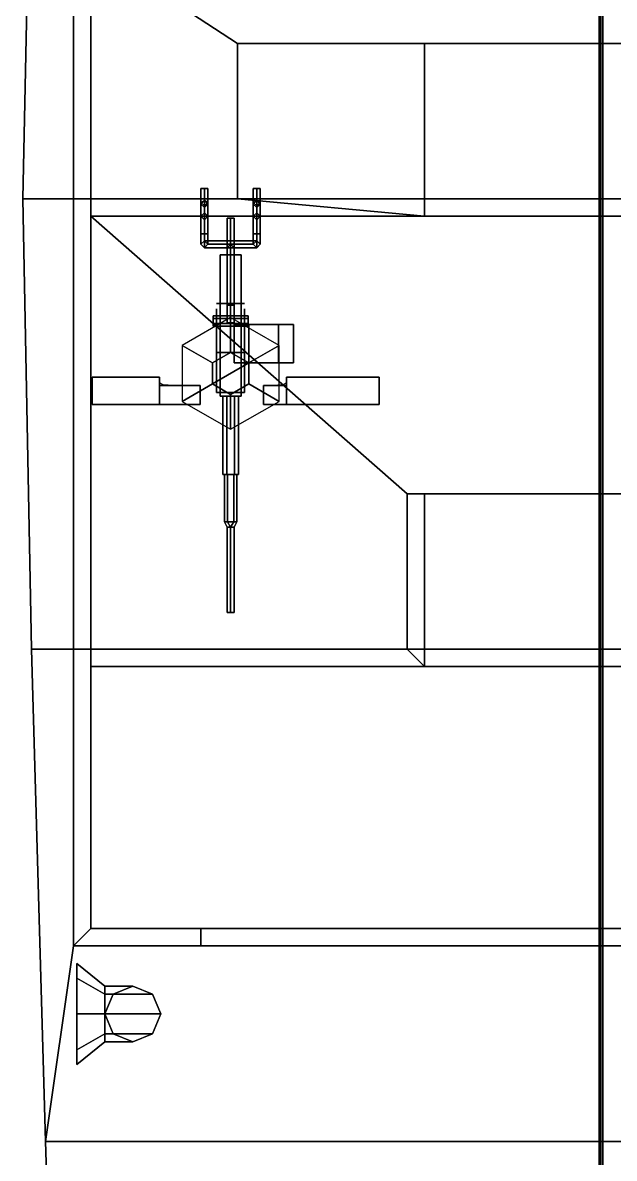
# Model space of a CAD drawing. Header units: millimetres. Extents: x -3.3 to 3.3, y -16.4 to 28.9.
# Drawn here: x -3.31 to 0.08, y -7.01 to -0.5 of the extents above; entities that cross this region are included whole.
import ezdxf

# ---------------------------------------------------------------- set-up
doc = ezdxf.new("R2010")
doc.units = ezdxf.units.MM
for name, color, linetype in [('0_2', 7, 'Continuous'), ('gun', 1, 'Continuous'), ('sleeve', 5, 'Continuous'), ('superstructure', 3, 'Continuous'), ('turret', 2, 'Continuous')]:
    doc.layers.add(name, color=color, linetype=linetype)

msp = doc.modelspace()

# ---------------------------------------------------------------- linework, layer by layer
for points in [[(-3.24, 1.8, 2.38), (-3.31, -1.51, 2.36), (-3.02, -1.51, 2.36), (-3.02, 0.82, 2.3741)], [(3.31, -1.51), (0, -1.51, -0.85), (0, 1.8, -0.81), (3.24, 1.8)], [(0, 1.6, 6.94), (-0.01, 1.6, 6.93), (-0.01, -9.58, 5.18), (0, -9.58, 5.19)], [(-0.01, 1.6, 6.93), (0, 1.6, 6.92), (0, -9.58, 5.17), (-0.01, -9.58, 5.18)], [(0.01, 1.6, 6.93), (0, 1.6, 6.94), (0, -9.58, 5.19), (0.01, -9.58, 5.18)], [(0, 1.6, 6.92), (0.01, 1.6, 6.93), (0.01, -9.58, 5.18), (0, -9.58, 5.17)], [(-3.31, -1.51, 2.36), (-3.26, -4.09, 2.32), (-3.02, -4.09, 2.32), (-3.02, -1.51, 2.36)], [(3.26, -4.09), (0, -4.09, -0.93), (0, -1.51, -0.85), (3.31, -1.51)], [(-2.2239, -2.45, 3.58), (-2.12, -2.39, 3.58), (-2.12, -2.19, 2.34), (-2.3971, -2.35, 2.34)], [(-2.12, -2.39, 3.58), (-2.0161, -2.45, 3.58), (-1.8429, -2.35, 2.34), (-2.12, -2.19, 2.34)], [(-2.2239, -2.57, 3.58), (-2.2239, -2.45, 3.58), (-2.3971, -2.35, 2.34), (-2.3971, -2.67, 2.34)], [(-2.0161, -2.45, 3.58), (-2.0161, -2.57, 3.58), (-1.8429, -2.67, 2.34), (-1.8429, -2.35, 2.34)], [(-2.12, -2.63, 3.58), (-2.2239, -2.57, 3.58), (-2.3971, -2.67, 2.34), (-2.12, -2.83, 2.34)], [(-2.0161, -2.57, 3.58), (-2.12, -2.63, 3.58), (-2.12, -2.83, 2.34), (-1.8429, -2.67, 2.34)], [(-3.26, -4.09, 2.32), (-3.18, -6.91, 2.29), (-3.02, -5.79, 2.3019), (-3.02, -4.09, 2.32)], [(3.18, -6.91), (0, -6.91, -0.97), (0, -4.09, -0.93), (3.26, -4.09)], [(-3.02, -5.79, 2.3019), (-3.18, -6.91, 2.29), (3.18, -6.91, 2.29), (3.02, -5.79, 2.3019)], [(-3, -5.89, 3.24), (-3, -5.9749, 3.4451), (-2.84, -6.0669, 3.3531), (-2.84, -6.02, 3.24)], [(-3, -5.9749, 3.0349), (-3, -5.89, 3.24), (-2.84, -6.02, 3.24), (-2.84, -6.0669, 3.1269)], [(-3, -6.3851, 3.0349), (-3, -5.89, 3.24), (-3, -5.9749, 3.0349), (-3, -6.18, 2.95)], [(-3, -6.47, 3.24), (-3, -5.9749, 3.4451), (-3, -5.89, 3.24), (-3, -6.3851, 3.0349)], [(-3, -5.9749, 3.4451), (-3, -6.18, 3.53), (-2.84, -6.18, 3.4), (-2.84, -6.0669, 3.3531)], [(-3, -6.18, 2.95), (-3, -5.9749, 3.0349), (-2.84, -6.0669, 3.1269), (-2.84, -6.18, 3.08)], [(-3, -6.3851, 3.4451), (-3, -6.18, 3.53), (-3, -5.9749, 3.4451), (-3, -6.47, 3.24)], [(-2.68, -6.02, 3.08), (-2.7931, -6.0669, 3.08), (-2.84, -6.0669, 3.1269), (-2.84, -6.02, 3.24)], [(-2.5669, -6.0669, 3.08), (-2.68, -6.02, 3.08), (-2.84, -6.02, 3.24), (-2.84, -6.0669, 3.3531)], [(-2.68, -6.02, 2.29), (-2.7931, -6.0669, 2.29), (-2.7931, -6.0669, 3.08), (-2.68, -6.02, 3.08)], [(-2.5669, -6.0669, 2.29), (-2.68, -6.02, 2.29), (-2.68, -6.02, 3.08), (-2.5669, -6.0669, 3.08)], [(-2.7931, -6.0669, 2.29), (-2.84, -6.18, 2.29), (-2.84, -6.18, 3.08), (-2.7931, -6.0669, 3.08)], [(-2.7931, -6.0669, 3.08), (-2.84, -6.18, 3.08), (-2.84, -6.18, 3.08), (-2.84, -6.0669, 3.1269)], [(-2.52, -6.18, 3.08), (-2.5669, -6.0669, 3.08), (-2.84, -6.0669, 3.3531), (-2.84, -6.18, 3.4)], [(-2.52, -6.18, 2.29), (-2.5669, -6.0669, 2.29), (-2.5669, -6.0669, 3.08), (-2.52, -6.18, 3.08)], [(-3, -6.18, 3.53), (-3, -6.3851, 3.4451), (-2.84, -6.2931, 3.3531), (-2.84, -6.18, 3.4)], [(-3, -6.3851, 3.0349), (-3, -6.18, 2.95), (-2.84, -6.18, 3.08), (-2.84, -6.2931, 3.1269)], [(-2.84, -6.18, 2.29), (-2.7931, -6.2931, 2.29), (-2.7931, -6.2931, 3.08), (-2.84, -6.18, 3.08)], [(-2.84, -6.18, 3.08), (-2.7931, -6.2931, 3.08), (-2.84, -6.2931, 3.1269), (-2.84, -6.18, 3.08)], [(-2.5669, -6.2931, 3.08), (-2.52, -6.18, 3.08), (-2.84, -6.18, 3.4), (-2.84, -6.2931, 3.3531)], [(-2.5669, -6.2931, 2.29), (-2.52, -6.18, 2.29), (-2.52, -6.18, 3.08), (-2.5669, -6.2931, 3.08)], [(-3, -6.3851, 3.4451), (-3, -6.47, 3.24), (-2.84, -6.34, 3.24), (-2.84, -6.2931, 3.3531)], [(-3, -6.47, 3.24), (-3, -6.3851, 3.0349), (-2.84, -6.2931, 3.1269), (-2.84, -6.34, 3.24)], [(-2.7931, -6.2931, 3.08), (-2.68, -6.34, 3.08), (-2.84, -6.34, 3.24), (-2.84, -6.2931, 3.1269)], [(-2.68, -6.34, 3.08), (-2.5669, -6.2931, 3.08), (-2.84, -6.2931, 3.3531), (-2.84, -6.34, 3.24)], [(-2.7931, -6.2931, 2.29), (-2.68, -6.34, 2.29), (-2.68, -6.34, 3.08), (-2.7931, -6.2931, 3.08)], [(-2.68, -6.34, 2.29), (-2.5669, -6.2931, 2.29), (-2.5669, -6.2931, 3.08), (-2.68, -6.34, 3.08)], [(-3.18, -6.91, 2.29), (-3.06, -10.71, 2.24), (3.06, -10.71, 2.24), (3.18, -6.91, 2.29)], [(3.06, -10.71), (0, -10.71, -1.02), (0, -6.91, -0.97), (3.18, -6.91)]]:
    msp.add_3dface(points)
at = {"layer": '0_2'}
for points in [[(-3.31, -1.51), (0, -1.51, -0.85), (0, 1.8, -0.81), (-3.24, 1.8)], [(-3.31, -1.51, 2.36), (-3.31, -1.51), (-3.24, 1.8), (-3.24, 1.8, 2.38)], [(-3.26, -4.09), (0, -4.09, -0.93), (0, -1.51, -0.85), (-3.31, -1.51)], [(-3.26, -4.09, 2.32), (-3.26, -4.09), (-3.31, -1.51), (-3.31, -1.51, 2.36)], [(-3.18, -6.91), (0, -6.91, -0.97), (0, -4.09, -0.93), (-3.26, -4.09)], [(-3.18, -6.91, 2.29), (-3.18, -6.91), (-3.26, -4.09), (-3.26, -4.09, 2.32)], [(-3.06, -10.71), (0, -10.71, -1.02), (0, -6.91, -0.97), (-3.18, -6.91)], [(-3.06, -10.71, 2.24), (-3.06, -10.71), (-3.18, -6.91), (-3.18, -6.91, 2.29)]]:
    msp.add_3dface(points, dxfattribs=at)
at = {"layer": 'gun'}
for points in [[(-2.12, -3.88, 3.79), (-2.14, -3.88, 3.81), (-2.14, -3.39, 3.81), (-2.12, -3.39, 3.79)], [(-2.14, -3.88, 3.81), (-2.12, -3.88, 3.83), (-2.12, -3.39, 3.83), (-2.14, -3.39, 3.81)], [(-2.1, -3.88, 3.81), (-2.12, -3.88, 3.79), (-2.12, -3.39, 3.79), (-2.1, -3.39, 3.81)], [(-2.12, -3.88, 3.83), (-2.1, -3.88, 3.81), (-2.1, -3.39, 3.81), (-2.12, -3.39, 3.83)], [(-2.14, -3.88, 3.81), (-2.12, -3.88, 3.79), (-2.1, -3.88, 3.81), (-2.12, -3.88, 3.83)]]:
    msp.add_3dface(points, dxfattribs=at)
at = {"layer": 'sleeve'}
for points in [[(-2.27, -1.45, 4.06), (-2.29, -1.45, 4.08), (-2.27, -1.45, 4.1), (-2.25, -1.45, 4.08)], [(-2.27, -1.45, 4.1), (-2.29, -1.45, 4.08), (-2.29, -1.54, 4.08), (-2.27, -1.56, 4.1)], [(-2.29, -1.45, 4.08), (-2.27, -1.45, 4.06), (-2.27, -1.52, 4.06), (-2.29, -1.54, 4.08)], [(-2.25, -1.45, 4.08), (-2.27, -1.45, 4.1), (-2.27, -1.56, 4.1), (-2.25, -1.54, 4.08)], [(-2.27, -1.45, 4.06), (-2.25, -1.45, 4.08), (-2.25, -1.54, 4.08), (-2.27, -1.52, 4.06)], [(-1.97, -1.45, 4.1), (-1.99, -1.45, 4.08), (-1.99, -1.54, 4.08), (-1.97, -1.56, 4.1)], [(-1.99, -1.45, 4.08), (-1.97, -1.45, 4.06), (-1.97, -1.52, 4.06), (-1.99, -1.54, 4.08)], [(-1.97, -1.45, 4.06), (-1.99, -1.45, 4.08), (-1.97, -1.45, 4.1), (-1.95, -1.45, 4.08)], [(-1.95, -1.45, 4.08), (-1.97, -1.45, 4.1), (-1.97, -1.56, 4.1), (-1.95, -1.54, 4.08)], [(-1.97, -1.45, 4.06), (-1.95, -1.45, 4.08), (-1.95, -1.54, 4.08), (-1.97, -1.52, 4.06)], [(-2.27, -1.59, 4.01), (-2.29, -1.61, 4.03), (-2.29, -1.54, 4.08), (-2.27, -1.52, 4.06)], [(-2.27, -1.52, 3.89), (-2.29, -1.53, 3.87), (-2.29, -1.61, 3.92), (-2.27, -1.59, 3.94)], [(-2.27, -1.55, 3.84), (-2.29, -1.53, 3.87), (-2.27, -1.52, 3.89), (-2.25, -1.53, 3.87)], [(-2.29, -1.53, 3.87), (-2.27, -1.55, 3.84), (-2.27, -1.63, 3.9), (-2.29, -1.61, 3.92)], [(-2.29, -1.61, 4.03), (-2.27, -1.63, 4.05), (-2.27, -1.56, 4.1), (-2.29, -1.54, 4.08)], [(-2.25, -1.61, 4.03), (-2.27, -1.59, 4.01), (-2.27, -1.52, 4.06), (-2.25, -1.54, 4.08)], [(-2.25, -1.53, 3.87), (-2.27, -1.52, 3.89), (-2.27, -1.59, 3.94), (-2.25, -1.61, 3.92)], [(-2.27, -1.55, 3.84), (-2.25, -1.53, 3.87), (-2.25, -1.61, 3.92), (-2.27, -1.63, 3.9)], [(-2.27, -1.63, 4.05), (-2.25, -1.61, 4.03), (-2.25, -1.54, 4.08), (-2.27, -1.56, 4.1)], [(-1.97, -1.59, 4.01), (-1.99, -1.61, 4.03), (-1.99, -1.54, 4.08), (-1.97, -1.52, 4.06)], [(-1.97, -1.52, 3.89), (-1.99, -1.53, 3.87), (-1.99, -1.61, 3.92), (-1.97, -1.59, 3.94)], [(-1.97, -1.55, 3.84), (-1.99, -1.53, 3.87), (-1.97, -1.52, 3.89), (-1.95, -1.53, 3.87)], [(-1.99, -1.53, 3.87), (-1.97, -1.55, 3.84), (-1.97, -1.63, 3.9), (-1.99, -1.61, 3.92)], [(-1.99, -1.61, 4.03), (-1.97, -1.63, 4.05), (-1.97, -1.56, 4.1), (-1.99, -1.54, 4.08)], [(-1.95, -1.61, 4.03), (-1.97, -1.59, 4.01), (-1.97, -1.52, 4.06), (-1.95, -1.54, 4.08)], [(-1.95, -1.53, 3.87), (-1.97, -1.52, 3.89), (-1.97, -1.59, 3.94), (-1.95, -1.61, 3.92)], [(-1.97, -1.55, 3.84), (-1.95, -1.53, 3.87), (-1.95, -1.61, 3.92), (-1.97, -1.63, 3.9)], [(-1.97, -1.63, 4.05), (-1.95, -1.61, 4.03), (-1.95, -1.54, 4.08), (-1.97, -1.56, 4.1)], [(-2.27, -1.59, 3.94), (-2.29, -1.61, 3.92), (-2.29, -1.61, 4.03), (-2.27, -1.59, 4.01)], [(-2.29, -1.61, 3.92), (-2.27, -1.63, 3.9), (-2.27, -1.63, 4.05), (-2.29, -1.61, 4.03)], [(-2.27, -1.71, 3.96), (-2.29, -1.71, 3.98), (-2.29, -1.61, 3.98), (-2.27, -1.63, 3.96)], [(-2.29, -1.71, 3.98), (-2.27, -1.71, 4), (-2.27, -1.63, 4), (-2.29, -1.61, 3.98)], [(-2.25, -1.61, 3.92), (-2.27, -1.59, 3.94), (-2.27, -1.59, 4.01), (-2.25, -1.61, 4.03)], [(-2.27, -1.63, 3.9), (-2.25, -1.61, 3.92), (-2.25, -1.61, 4.03), (-2.27, -1.63, 4.05)], [(-2.25, -1.71, 3.98), (-2.27, -1.71, 3.96), (-2.27, -1.63, 3.96), (-2.25, -1.61, 3.98)], [(-2.27, -1.71, 4), (-2.25, -1.71, 3.98), (-2.25, -1.61, 3.98), (-2.27, -1.63, 4)], [(-2.12, -1.62, 4.15), (-2.1, -1.62, 4.13), (-2.12, -1.62, 4.11), (-2.14, -1.62, 4.13)], [(-2.12, -2.12, 4.11), (-2.14, -2.12, 4.13), (-2.14, -1.62, 4.13), (-2.12, -1.62, 4.11)], [(-2.14, -2.12, 4.13), (-2.12, -2.12, 4.15), (-2.12, -1.62, 4.15), (-2.14, -1.62, 4.13)], [(-2.1, -2.12, 4.13), (-2.12, -2.12, 4.11), (-2.12, -1.62, 4.11), (-2.1, -1.62, 4.13)], [(-2.12, -2.12, 4.15), (-2.1, -2.12, 4.13), (-2.1, -1.62, 4.13), (-2.12, -1.62, 4.15)], [(-1.97, -1.59, 3.94), (-1.99, -1.61, 3.92), (-1.99, -1.61, 4.03), (-1.97, -1.59, 4.01)], [(-1.99, -1.61, 3.92), (-1.97, -1.63, 3.9), (-1.97, -1.63, 4.05), (-1.99, -1.61, 4.03)], [(-1.97, -1.71, 3.96), (-1.99, -1.71, 3.98), (-1.99, -1.61, 3.98), (-1.97, -1.63, 3.96)], [(-1.99, -1.71, 3.98), (-1.97, -1.71, 4), (-1.97, -1.63, 4), (-1.99, -1.61, 3.98)], [(-1.95, -1.61, 3.92), (-1.97, -1.59, 3.94), (-1.97, -1.59, 4.01), (-1.95, -1.61, 4.03)], [(-1.97, -1.63, 3.9), (-1.95, -1.61, 3.92), (-1.95, -1.61, 4.03), (-1.97, -1.63, 4.05)], [(-1.95, -1.71, 3.98), (-1.97, -1.71, 3.96), (-1.97, -1.63, 3.96), (-1.95, -1.61, 3.98)], [(-1.97, -1.71, 4), (-1.95, -1.71, 3.98), (-1.95, -1.61, 3.98), (-1.97, -1.63, 4)], [(-2.27, -1.75, 3.9), (-2.29, -1.77, 3.92), (-2.29, -1.71, 3.98), (-2.27, -1.71, 3.96)], [(-2.29, -1.77, 3.92), (-2.27, -1.79, 3.94), (-2.27, -1.71, 4), (-2.29, -1.71, 3.98)], [(-2.27, -1.75, 3.74), (-2.29, -1.77, 3.72), (-2.29, -1.77, 3.92), (-2.27, -1.75, 3.9)], [(-2.25, -1.77, 3.92), (-2.27, -1.75, 3.9), (-2.27, -1.71, 3.96), (-2.25, -1.71, 3.98)], [(-2.27, -1.79, 3.94), (-2.25, -1.77, 3.92), (-2.25, -1.71, 3.98), (-2.27, -1.71, 4)], [(-1.97, -1.75, 3.74), (-1.99, -1.77, 3.72), (-2.25, -1.77, 3.72), (-2.27, -1.75, 3.74)], [(-1.99, -1.77, 3.76), (-1.97, -1.75, 3.74), (-2.27, -1.75, 3.74), (-2.25, -1.77, 3.76)], [(-2.25, -1.77, 3.72), (-2.27, -1.75, 3.74), (-2.27, -1.75, 3.9), (-2.25, -1.77, 3.92)], [(-1.97, -1.75, 3.9), (-1.99, -1.77, 3.92), (-1.99, -1.71, 3.98), (-1.97, -1.71, 3.96)], [(-1.99, -1.77, 3.92), (-1.97, -1.79, 3.94), (-1.97, -1.71, 4), (-1.99, -1.71, 3.98)], [(-1.97, -1.75, 3.74), (-1.99, -1.77, 3.72), (-1.99, -1.77, 3.92), (-1.97, -1.75, 3.9)], [(-1.95, -1.77, 3.92), (-1.97, -1.75, 3.9), (-1.97, -1.71, 3.96), (-1.95, -1.71, 3.98)], [(-1.97, -1.79, 3.94), (-1.95, -1.77, 3.92), (-1.95, -1.71, 3.98), (-1.97, -1.71, 4)], [(-1.95, -1.77, 3.72), (-1.97, -1.75, 3.74), (-1.97, -1.75, 3.9), (-1.95, -1.77, 3.92)], [(-2.29, -1.77, 3.72), (-2.27, -1.79, 3.74), (-2.27, -1.79, 3.94), (-2.29, -1.77, 3.92)], [(-2.27, -1.79, 3.74), (-2.25, -1.77, 3.72), (-2.25, -1.77, 3.92), (-2.27, -1.79, 3.94)], [(-1.99, -1.77, 3.72), (-1.97, -1.79, 3.74), (-2.27, -1.79, 3.74), (-2.25, -1.77, 3.72)], [(-1.97, -1.79, 3.74), (-1.99, -1.77, 3.76), (-2.25, -1.77, 3.76), (-2.27, -1.79, 3.74)], [(-2.12, -2.22, 3.72), (-2.14, -2.22, 3.74), (-2.14, -1.79, 3.74), (-2.12, -1.77, 3.72)], [(-2.14, -2.22, 3.74), (-2.12, -2.22, 3.76), (-2.12, -1.77, 3.76), (-2.14, -1.79, 3.74)], [(-2.1, -2.22, 3.74), (-2.12, -2.22, 3.72), (-2.12, -1.77, 3.72), (-2.1, -1.79, 3.74)], [(-2.12, -2.22, 3.76), (-2.1, -2.22, 3.74), (-2.1, -1.79, 3.74), (-2.12, -1.77, 3.76)], [(-1.99, -1.77, 3.72), (-1.97, -1.79, 3.74), (-1.97, -1.79, 3.94), (-1.99, -1.77, 3.92)], [(-1.97, -1.79, 3.74), (-1.95, -1.77, 3.72), (-1.95, -1.77, 3.92), (-1.97, -1.79, 3.94)], [(-2.06, -1.83, 3.76), (-2.18, -1.83, 3.76), (-2.18, -1.83, 3.88), (-2.06, -1.83, 3.88)], [(-2.18, -1.83, 3.88), (-2.18, -1.83, 3.76), (-2.18, -2.64, 3.76), (-2.18, -2.64, 3.88)], [(-2.06, -2.64, 3.76), (-2.18, -2.64, 3.76), (-2.18, -1.83, 3.76), (-2.06, -1.83, 3.76)], [(-2.06, -1.83, 3.88), (-2.18, -1.83, 3.88), (-2.18, -2.64, 3.88), (-2.06, -2.64, 3.88)], [(-2.12, -2.02, 3.88), (-2.12, -1.87, 4.12), (-2.12, -1.97, 4.12), (-2.12, -2.11, 3.88)], [(-2.12, -2.11, 3.88), (-2.12, -1.97, 4.12), (-2.12, -1.87, 4.12), (-2.12, -2.02, 3.88)], [(-2.06, -2.64, 3.88), (-2.06, -2.64, 3.76), (-2.06, -1.83, 3.76), (-2.06, -1.83, 3.88)], [(-2.2, -2.11, 4.23), (-2.16, -2.11, 4.2993), (-2.08, -2.11, 4.2993), (-2.04, -2.11, 4.23)], [(-2.04, -2.11, 4.23), (-2.08, -2.11, 4.2993), (-2.16, -2.11, 4.2993), (-2.2, -2.11, 4.23)], [(-2.08, -2.11, 4.1607), (-2.04, -2.11, 4.23), (-2.2, -2.11, 4.23), (-2.16, -2.11, 4.1607)], [(-2.16, -2.11, 4.1607), (-2.2, -2.11, 4.23), (-2.04, -2.11, 4.23), (-2.08, -2.11, 4.1607)], [(-2.14, -2.12, 4.13), (-2.12, -2.12, 4.11), (-2.1, -2.12, 4.13), (-2.12, -2.12, 4.15)], [(-2.22, -2.195, 3.774), (-2.22, -2.225, 3.774), (-2.22, -2.24, 3.8), (-2.22, -2.18, 3.8)], [(-2.22, -2.18, 3.8), (-2.22, -2.24, 3.8), (-2.22, -2.225, 3.826), (-2.22, -2.195, 3.826)], [(-2.22, -2.195, 3.774), (-2.22, -2.18, 3.8), (-2.02, -2.18, 3.8), (-2.02, -2.195, 3.774)], [(-2.22, -2.18, 3.8), (-2.22, -2.195, 3.826), (-2.02, -2.195, 3.826), (-2.02, -2.18, 3.8)], [(-2.22, -2.225, 3.774), (-2.22, -2.195, 3.774), (-2.02, -2.195, 3.774), (-2.02, -2.225, 3.774)], [(-2.22, -2.195, 3.826), (-2.22, -2.225, 3.826), (-2.02, -2.225, 3.826), (-2.02, -2.195, 3.826)], [(-2.02, -2.18, 3.8), (-2.02, -2.24, 3.8), (-2.02, -2.225, 3.774), (-2.02, -2.195, 3.774)], [(-2.02, -2.195, 3.826), (-2.02, -2.225, 3.826), (-2.02, -2.24, 3.8), (-2.02, -2.18, 3.8)], [(-2.22, -2.24, 3.8), (-2.22, -2.225, 3.774), (-2.02, -2.225, 3.774), (-2.02, -2.24, 3.8)], [(-2.22, -2.225, 3.826), (-2.22, -2.24, 3.8), (-2.02, -2.24, 3.8), (-2.02, -2.225, 3.826)], [(-1.76, -2.23, 3.94), (-2.1, -2.23, 3.94), (-2.015, -2.23, 4.0872), (-1.845, -2.23, 4.0872)], [(-2.1, -2.45, 3.94), (-2.015, -2.45, 4.0872), (-2.015, -2.23, 4.0872), (-2.1, -2.23, 3.94)], [(-1.845, -2.23, 3.7928), (-2.015, -2.23, 3.7928), (-2.1, -2.23, 3.94), (-1.76, -2.23, 3.94)], [(-2.015, -2.45, 3.7928), (-2.1, -2.45, 3.94), (-2.1, -2.23, 3.94), (-2.015, -2.23, 3.7928)], [(-1.845, -2.45, 3.7928), (-2.015, -2.45, 3.7928), (-2.015, -2.23, 3.7928), (-1.845, -2.23, 3.7928)], [(-2.015, -2.45, 4.0872), (-1.845, -2.45, 4.0872), (-1.845, -2.23, 4.0872), (-2.015, -2.23, 4.0872)], [(-1.845, -2.45, 4.0872), (-1.76, -2.45, 3.94), (-1.76, -2.23, 3.94), (-1.845, -2.23, 4.0872)], [(-1.76, -2.45, 3.94), (-1.845, -2.45, 3.7928), (-1.845, -2.23, 3.7928), (-1.76, -2.23, 3.94)], [(-2.1, -2.45, 3.94), (-1.76, -2.45, 3.94), (-1.845, -2.45, 4.0872), (-2.015, -2.45, 4.0872)], [(-2.015, -2.45, 3.7928), (-1.845, -2.45, 3.7928), (-1.76, -2.45, 3.94), (-2.1, -2.45, 3.94)], [(-2.18, -2.64, 3.88), (-2.18, -2.64, 3.76), (-2.06, -2.64, 3.76), (-2.06, -2.64, 3.88)], [(-2.1425, -3.09, 3.771), (-2.165, -3.09, 3.81), (-2.165, -2.64, 3.81), (-2.1425, -2.64, 3.771)], [(-2.165, -3.09, 3.81), (-2.1425, -3.09, 3.849), (-2.1425, -2.64, 3.849), (-2.165, -2.64, 3.81)], [(-2.0975, -3.09, 3.771), (-2.1425, -3.09, 3.771), (-2.1425, -2.64, 3.771), (-2.0975, -2.64, 3.771)], [(-2.1425, -3.09, 3.849), (-2.0975, -3.09, 3.849), (-2.0975, -2.64, 3.849), (-2.1425, -2.64, 3.849)], [(-2.075, -3.09, 3.81), (-2.0975, -3.09, 3.771), (-2.0975, -2.64, 3.771), (-2.075, -2.64, 3.81)], [(-2.0975, -3.09, 3.849), (-2.075, -3.09, 3.81), (-2.075, -2.64, 3.81), (-2.0975, -2.64, 3.849)], [(-2.1425, -3.09, 3.771), (-2.0975, -3.09, 3.771), (-2.075, -3.09, 3.81), (-2.165, -3.09, 3.81)], [(-2.165, -3.09, 3.81), (-2.075, -3.09, 3.81), (-2.0975, -3.09, 3.849), (-2.1425, -3.09, 3.849)], [(-2.1375, -3.36, 3.7797), (-2.155, -3.36, 3.81), (-2.155, -3.09, 3.81), (-2.1375, -3.09, 3.7797)], [(-2.155, -3.36, 3.81), (-2.1375, -3.36, 3.8403), (-2.1375, -3.09, 3.8403), (-2.155, -3.09, 3.81)], [(-2.1025, -3.36, 3.7797), (-2.1375, -3.36, 3.7797), (-2.1375, -3.09, 3.7797), (-2.1025, -3.09, 3.7797)], [(-2.1375, -3.36, 3.8403), (-2.1025, -3.36, 3.8403), (-2.1025, -3.09, 3.8403), (-2.1375, -3.09, 3.8403)], [(-2.085, -3.36, 3.81), (-2.1025, -3.36, 3.7797), (-2.1025, -3.09, 3.7797), (-2.085, -3.09, 3.81)], [(-2.1025, -3.36, 3.8403), (-2.085, -3.36, 3.81), (-2.085, -3.09, 3.81), (-2.1025, -3.09, 3.8403)], [(-2.12, -3.39, 3.79), (-2.14, -3.39, 3.81), (-2.155, -3.36, 3.81), (-2.1375, -3.36, 3.7797)], [(-2.14, -3.39, 3.81), (-2.12, -3.39, 3.83), (-2.1375, -3.36, 3.8403), (-2.155, -3.36, 3.81)], [(-2.12, -3.39, 3.79), (-2.12, -3.39, 3.79), (-2.1375, -3.36, 3.7797), (-2.1025, -3.36, 3.7797)], [(-2.12, -3.39, 3.83), (-2.12, -3.39, 3.83), (-2.1025, -3.36, 3.8403), (-2.1375, -3.36, 3.8403)], [(-2.1, -3.39, 3.81), (-2.12, -3.39, 3.79), (-2.1025, -3.36, 3.7797), (-2.085, -3.36, 3.81)], [(-2.12, -3.39, 3.83), (-2.1, -3.39, 3.81), (-2.085, -3.36, 3.81), (-2.1025, -3.36, 3.8403)]]:
    msp.add_3dface(points, dxfattribs=at)
at = {"layer": 'superstructure'}
for points in [[(-3.02, -1.51, 2.36), (-3.02, -1.51, 3.57), (-3.02, 0.82, 3.57), (-3.02, 0.82, 2.3741)], [(-3.02, 0.82, 3.57), (-3.02, -1.51, 3.57), (-2.92, -1.51, 3.57), (-2.92, -0.07, 3.57)], [(-2.92, -0.07, 3.57), (-2.92, -1.51, 3.57), (-2.92, -1.51, 2.36), (-2.92, -0.07, 2.3687)], [(-2.92, -1.51, 2.36), (-2.08, -1.51, 2.36), (-2.08, -0.62, 2.3654), (-2.92, -0.07, 2.3687)], [(2.08, -0.62, 2.3654), (2.92, -0.07, 2.3687), (-2.92, -0.07, 2.3687), (-2.08, -0.62, 2.3654)], [(-2.08, -0.62, 3.57), (-2.08, -1.51, 3.57), (-1.01, -1.61, 3.57), (-1.01, -0.62, 3.57)], [(-2.08, -0.62, 2.3654), (-2.08, -0.62, 3.57), (-1.01, -0.62, 3.57), (-1.01, -0.62, 2.3654)], [(-2.08, -1.51, 2.36), (-2.08, -1.51, 3.57), (-2.08, -0.62, 3.57), (-2.08, -0.62, 2.3654)], [(-1.01, -0.62, 3.57), (-1.01, -1.61, 3.57), (-1.01, -1.61, 2.3584), (-1.01, -0.62, 2.3654)], [(-1.01, -0.62, 2.3654), (-1.01, -1.61, 2.3584), (1.01, -1.61, 2.3584), (1.01, -0.62, 2.3654)], [(-3.02, -1.51, 3.57), (-3.02, -4.09, 3.57), (-2.92, -4.09, 3.57), (-2.92, -1.51, 3.57)], [(-3.02, -4.09, 2.32), (-3.02, -4.09, 3.57), (-3.02, -1.51, 3.57), (-3.02, -1.51, 2.36)], [(-2.08, -1.51, 3.57), (-2.92, -1.51, 3.57), (-2.92, -1.61, 3.57), (-1.01, -1.61, 3.57)], [(-2.92, -1.51, 3.57), (-2.92, -4.09, 3.57), (-2.92, -4.09, 2.32), (-2.92, -1.51, 2.36)], [(-2.92, -1.51, 2.36), (-2.92, -1.51, 3.57), (-2.08, -1.51, 3.57), (-2.08, -1.51, 2.36)], [(-1.01, -1.61, 3.57), (-2.92, -1.61, 3.57), (-2.92, -1.61, 2.3584), (-1.01, -1.61, 2.3584)], [(-1.11, -3.2, 2.3338), (1.11, -3.2, 2.3338), (2.92, -1.61, 2.3584), (-2.92, -1.61, 2.3584)], [(-2.92, -4.09, 2.32), (-1.11, -4.09, 2.32), (-1.11, -3.2, 2.3338), (-2.92, -1.61, 2.3584)], [(-1.11, -3.2, 2.3338), (-1.11, -3.2, 3.57), (-1.01, -3.2, 3.57), (-1.01, -3.2, 2.3338)], [(-1.11, -4.09, 2.32), (-1.11, -4.09, 3.57), (-1.11, -3.2, 3.57), (-1.11, -3.2, 2.3338)], [(-1.11, -3.2, 3.57), (-1.11, -4.09, 3.57), (-1.01, -4.19, 3.57), (-1.01, -3.2, 3.57)], [(-1.01, -3.2, 3.57), (-1.01, -4.19, 3.57), (-1.01, -4.19, 2.3189), (-1.01, -3.2, 2.3338)], [(-1.01, -3.2, 2.3338), (-1.01, -4.19, 2.3189), (1.01, -4.19, 2.3189), (1.01, -3.2, 2.3338)], [(-3.02, -5.79, 2.3019), (-3.02, -5.79, 3.57), (-3.02, -4.09, 3.57), (-3.02, -4.09, 2.32)], [(-3.02, -4.09, 3.57), (-3.02, -5.79, 3.57), (-2.92, -5.69, 3.57), (-2.92, -4.09, 3.57)], [(-1.11, -4.09, 3.57), (-2.92, -4.09, 3.57), (-2.92, -4.19, 3.57), (-1.01, -4.19, 3.57)], [(-2.92, -4.09, 2.32), (-2.92, -4.09, 3.57), (-1.11, -4.09, 3.57), (-1.11, -4.09, 2.32)], [(-2.92, -4.09, 3.57), (-2.92, -5.69, 3.57), (-2.92, -5.69, 2.303), (-2.92, -4.09, 2.32)], [(-1.01, -4.19, 3.57), (-2.92, -4.19, 3.57), (-2.92, -4.19, 2.3189), (-1.01, -4.19, 2.3189)], [(-2.92, -4.19, 2.3189), (-2.92, -5.69, 2.303), (2.92, -5.69, 2.303), (2.92, -4.19, 2.3189)], [(-2.29, -5.69, 3.57), (-2.92, -5.69, 3.57), (-3.02, -5.79, 3.57), (-2.29, -5.79, 3.57)], [(-2.92, -5.69, 2.303), (-2.92, -5.69, 3.57), (-2.29, -5.69, 3.57), (-2.29, -5.69, 2.303)], [(-2.29, -5.69, 2.303), (-2.29, -5.69, 3.57), (-2.29, -5.79, 3.57), (-2.29, -5.79, 2.3019)], [(2.29, -5.69, 2.303), (-2.29, -5.69, 2.303), (-2.29, -5.79, 2.3019), (2.29, -5.79, 2.3019)], [(-2.29, -5.79, 3.57), (-3.02, -5.79, 3.57), (-3.02, -5.79, 2.3019), (-2.29, -5.79, 2.3019)]]:
    msp.add_3dface(points, dxfattribs=at)
at = {"layer": 'turret'}
for points in [[(-2.2, -2.14, 3.78), (-2.2, -2.14, 3.83), (-2.2, -2.21, 3.87), (-2.2, -2.19, 3.74)], [(-2.2, -2.19, 3.74), (-2.2, -2.21, 3.87), (-2.2, -2.14, 3.83), (-2.2, -2.14, 3.78)], [(-2.04, -2.14, 3.78), (-2.04, -2.14, 3.83), (-2.04, -2.21, 3.87), (-2.04, -2.19, 3.74)], [(-2.04, -2.19, 3.74), (-2.04, -2.21, 3.87), (-2.04, -2.14, 3.83), (-2.04, -2.14, 3.78)], [(-2.2, -2.26, 3.76), (-2.2, -2.28, 3.82), (-2.2, -2.21, 3.87), (-2.2, -2.19, 3.74)], [(-2.2, -2.19, 3.74), (-2.2, -2.21, 3.87), (-2.2, -2.28, 3.82), (-2.2, -2.26, 3.76)], [(-2.04, -2.19, 3.74), (-2.04, -2.21, 3.87), (-2.04, -2.28, 3.82), (-2.04, -2.26, 3.76)], [(-2.04, -2.26, 3.76), (-2.04, -2.28, 3.82), (-2.04, -2.21, 3.87), (-2.04, -2.19, 3.74)], [(-2.2, -2.38, 3.7), (-2.2, -2.57, 3.77), (-2.2, -2.28, 3.82), (-2.2, -2.26, 3.76)], [(-2.2, -2.26, 3.76), (-2.2, -2.28, 3.82), (-2.2, -2.57, 3.77), (-2.2, -2.38, 3.7)], [(-2.04, -2.38, 3.7), (-2.04, -2.57, 3.77), (-2.04, -2.28, 3.82), (-2.04, -2.26, 3.76)], [(-2.04, -2.26, 3.76), (-2.04, -2.28, 3.82), (-2.04, -2.57, 3.77), (-2.04, -2.38, 3.7)], [(-2.2239, -2.57, 3.68), (-2.0161, -2.45, 3.68), (-2.12, -2.39, 3.68), (-2.2239, -2.45, 3.68)], [(-2.12, -2.39, 3.58), (-2.2239, -2.45, 3.58), (-2.2239, -2.45, 3.68), (-2.12, -2.39, 3.68)], [(-2.2, -2.39, 3.68), (-2.2, -2.62, 3.68), (-2.2, -2.57, 3.77), (-2.2, -2.38, 3.7)], [(-2.2, -2.38, 3.7), (-2.2, -2.57, 3.77), (-2.2, -2.62, 3.68), (-2.2, -2.39, 3.68)], [(-2.2, -2.39, 3.68), (-2.2, -2.62, 3.68), (-2.04, -2.62, 3.68), (-2.04, -2.39, 3.68)], [(-2.04, -2.39, 3.68), (-2.04, -2.62, 3.68), (-2.2, -2.62, 3.68), (-2.2, -2.39, 3.68)], [(-2.0161, -2.45, 3.58), (-2.12, -2.39, 3.58), (-2.12, -2.39, 3.68), (-2.0161, -2.45, 3.68)], [(-2.04, -2.38, 3.7), (-2.04, -2.57, 3.77), (-2.04, -2.62, 3.68), (-2.04, -2.39, 3.68)], [(-2.04, -2.39, 3.68), (-2.04, -2.62, 3.68), (-2.04, -2.57, 3.77), (-2.04, -2.38, 3.7)], [(-2.2239, -2.45, 3.58), (-2.2239, -2.57, 3.58), (-2.2239, -2.57, 3.68), (-2.2239, -2.45, 3.68)], [(-2.12, -2.63, 3.68), (-2.0161, -2.57, 3.68), (-2.0161, -2.45, 3.68), (-2.2239, -2.57, 3.68)], [(-2.0161, -2.57, 3.58), (-2.0161, -2.45, 3.58), (-2.0161, -2.45, 3.68), (-2.0161, -2.57, 3.68)], [(-2.5272, -2.6886, 3.4676), (-2.5272, -2.532, 4.3556), (-2.9126, -2.532, 4.3556), (-2.9126, -2.6886, 3.4676)], [(-2.9126, -2.6886, 3.4676), (-2.9126, -2.532, 4.3556), (-2.5272, -2.532, 4.3556), (-2.5272, -2.6886, 3.4676)], [(-1.8, -2.6886, 3.4676), (-1.8, -2.532, 4.3556), (-1.2692, -2.532, 4.3556), (-1.2692, -2.6886, 3.4676)], [(-1.2692, -2.6886, 3.4676), (-1.2692, -2.532, 4.3556), (-1.8, -2.532, 4.3556), (-1.8, -2.6886, 3.4676)], [(-2.5272, -2.58, 4.0835), (-2.5272, -2.5648, 4.1694), (-2.5054, -2.5749, 4.1121), (-2.4472, -2.58, 4.0835)], [(-2.4472, -2.58, 4.0835), (-2.5054, -2.5749, 4.1121), (-2.5272, -2.5648, 4.1694), (-2.5272, -2.58, 4.0835)], [(-2.2945, -2.6886, 3.4676), (-2.2945, -2.58, 4.0835), (-2.5272, -2.58, 4.0835), (-2.5272, -2.6886, 3.4676)], [(-2.5272, -2.6886, 3.4676), (-2.5272, -2.58, 4.0835), (-2.2945, -2.58, 4.0835), (-2.2945, -2.6886, 3.4676)], [(-2.2239, -2.57, 3.58), (-2.12, -2.63, 3.58), (-2.12, -2.63, 3.68), (-2.2239, -2.57, 3.68)], [(-2.12, -2.63, 3.58), (-2.0161, -2.57, 3.58), (-2.0161, -2.57, 3.68), (-2.12, -2.63, 3.68)], [(-1.9309, -2.6886, 3.4676), (-1.9309, -2.58, 4.0835), (-1.8, -2.58, 4.0835), (-1.8, -2.6886, 3.4676)], [(-1.8, -2.6886, 3.4676), (-1.8, -2.58, 4.0835), (-1.9309, -2.58, 4.0835), (-1.9309, -2.6886, 3.4676)], [(-1.88, -2.58, 4.0835), (-1.8218, -2.5749, 4.1121), (-1.8, -2.5648, 4.1694), (-1.8, -2.58, 4.0835)], [(-1.8, -2.58, 4.0835), (-1.8, -2.5648, 4.1694), (-1.8218, -2.5749, 4.1121), (-1.88, -2.58, 4.0835)]]:
    msp.add_3dface(points, dxfattribs=at)

doc.saveas('drawing.dxf')
